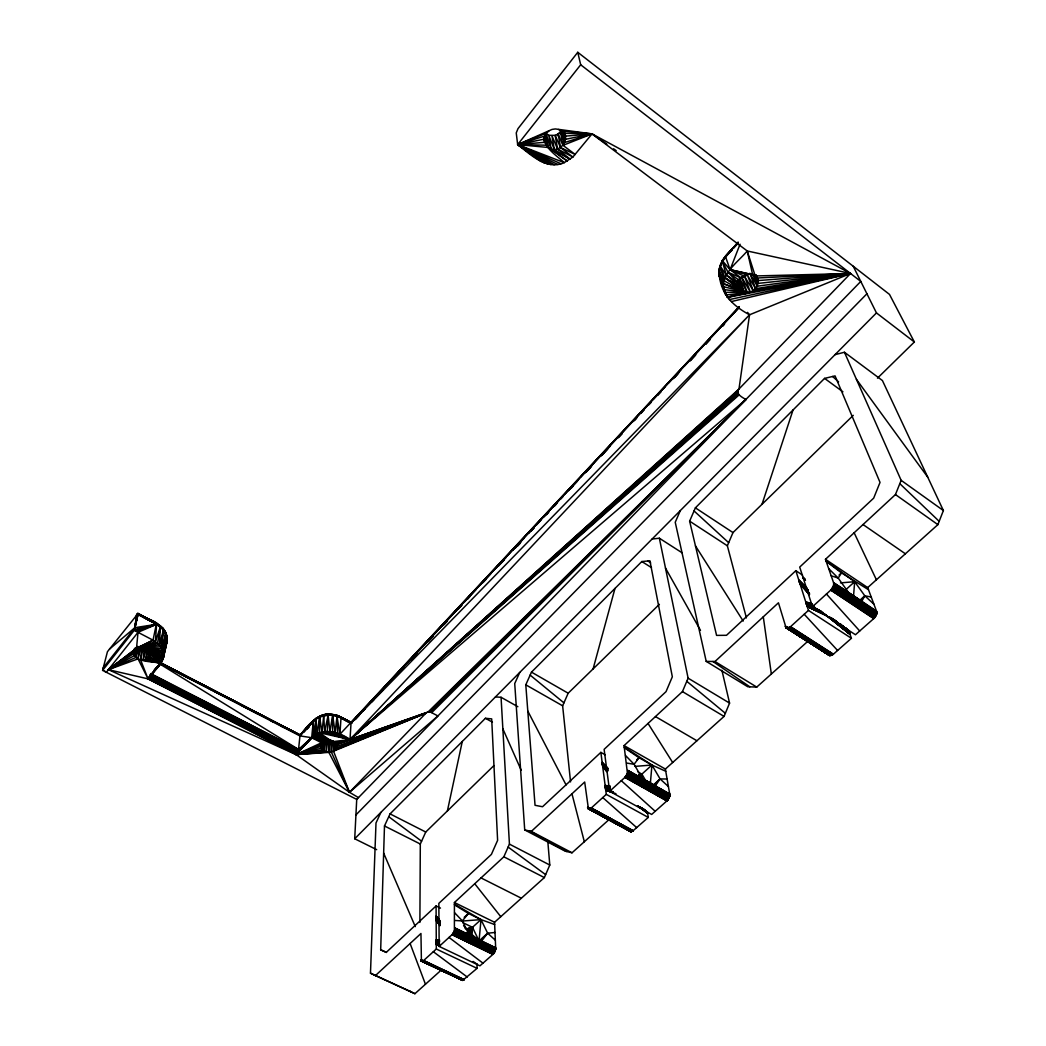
<?xml version="1.0" encoding="UTF-8"?>
<svg xmlns="http://www.w3.org/2000/svg" width="1046" height="1046" viewBox="0 0 1046 1046"><rect width="100%" height="100%" fill="white"/><g stroke="black" fill="none" stroke-linecap="round" stroke-linejoin="round"><path stroke-width="1.5" d="M103.279 668.629A4.249 2.667 35.7 0 1 103.306 667.688L134.869 627.678L137.863 613.466C144.047 618.761 156.142 619.899 160.417 626.802L155.409 641.59L136.516 648.245L108.418 669.675L296.096 754.611L298.476 750.06L300.032 735.246C307.302 726.643 320.168 709.502 332.641 715.425L332.589 731.847L349.992 739.574L427.958 712.078L430.56 712.117L437.947 715.948L349.469 792.293L296.096 754.611L148.048 678.867L108.418 669.675L136.516 648.245L153.03 640.178L156.521 623.285L138.033 613.531L107.437 651.723L102.613 670.394L356.725 799.406L354.712 838.761L376.678 849.653M137.863 613.466L160.195 625.678L163.163 628.607L162.143 648.873C168.445 660.654 154.063 670.068 148.48 678.292L148.048 678.867L296.541 754.088L311.682 737.692C322.194 727.101 339.309 731.742 349.992 739.574L426.794 712.496M419.891 922.415L420.309 844.017L425.748 832.028L493.908 765.594M877.463 378.168L914.361 342.003L889.492 294.41L577.758 52.3L517.992 128.645L516.24 132.92L517.665 144.596L552.027 129.416L555.321 128.933L592.049 133.888L850.529 273.503L749.537 314.794C733.351 306.125 721.675 294.802 719.36 276.066C717.556 265.749 723.924 256.754 731.232 250.19M358.477 797.614L349.469 792.293L425.879 713.176L331.347 752.074L326.378 752.1L322.22 749.956L322.338 742.006M328.169 739.522L328.875 752.375L349.469 792.293L333.543 751.237L336.328 748.269L336.394 743.536M386.458 952.488L380.679 949.794L384.483 825.961L390.053 813.88L485.422 718.288L491.685 718.877L497.608 840.343L491.411 854.386L438.836 903.378L439.163 946.421L479.944 965.837L493.202 954.135L495.699 948.578L494.562 922.258L544.365 877.581L549.791 865.029L547.882 842.292M726.029 293.259L727.349 297.443C736.698 293.063 751.303 296.201 757.396 286.186L749.93 273.411L744.674 276.628L741.627 277.046L747.184 292.383L723.518 286.722L719.112 271.071L720.106 266.024L725.479 256.205L738.254 242.162L722.263 260.585L730.095 269.685L752.636 274.64L755.225 275.961L850.529 273.503L750.283 291.952L724.63 292.409C718.654 274.876 737.953 262.258 747.236 250.975L850.529 273.503L738.973 389.007L349.992 739.574L336.158 744.595L319.592 732.762L319.592 717.007C329.032 710.731 343.389 717.321 351.678 723.257L346.304 720.563M641.747 778.878L641.891 774.118L651.946 765.031L665.766 771.281M476.95 963.941L477.081 968.361L462.672 980.403L421.42 961.117L420.95 933.49L375.422 975.591L370.48 973.159L375.998 822.967L380.901 812.363M747.485 312.375L749.537 314.794L738.973 389.007C734.658 393.741 742.791 397.598 745.863 399.507L349.992 739.574L333.073 741.614L325.777 740.79L296.096 754.611L322.22 749.956L320.991 748.295L321.227 743.497M562.853 496.065L351.234 722.538C344.539 721.309 334.419 712.352 328.13 715.203L327.28 731.442L349.992 739.574L739.208 394.813M160.417 626.802L157.515 643.172L141.354 646.99L160.914 646.859L163.503 629.836L156.586 624.305L134.869 627.678L138.124 613.727L156.521 623.285L163.503 629.836L159.345 644.924L153.03 640.178L138.765 647.317L162.143 648.873L159.345 644.924L160.417 626.802L156.665 623.625L138.033 613.531L134.869 627.678L109.477 649.121M334.929 742.935L349.992 739.574L351.064 722.681L739.339 306.609L339.911 734.292L336.995 716.392C330.915 711.659 318.925 714.941 313.342 720.681L311.682 737.692L296.959 753.486L148.48 678.292L160.836 663.164L161.764 658.81M296.959 753.486L148.911 677.664L160.836 663.164C153.056 661.203 129.626 663.099 134.633 648.442M155.409 641.59L156.586 624.305L138.046 614.512L138.124 613.727M339.911 734.292L340.996 718.04C339.113 713.908 331.425 715.307 328.313 714.209M336.629 746.439L425.879 713.176L336.328 748.269L336.158 744.595L425.879 713.176L335.256 749.917L335.701 743.588M336.328 748.269L336.642 743.523M334.21 741.732L333.543 751.237L333.059 740.646M349.469 792.293L331.347 752.074L332.144 740.999M329.804 739.705L328.875 752.375L296.096 754.611L320.795 744.621L321.854 742.961L311.682 737.692L299.888 735.887L159.489 663.203L300.49 735.299C308.714 723.204 321.096 710.038 336.995 716.392L337.57 733.233L349.992 739.574L738.594 394.264M320.795 744.621L320.494 746.465L296.096 754.611L326.378 752.1L327.333 739.43M321.37 743.549L320.991 748.295L296.096 754.611L324.077 751.263L324.94 740.176M322.22 749.956L322.979 740.45M853.431 597.305L854.674 581.707L825.987 560.8M320.494 746.465L320.756 743.301L320.991 748.295M641.643 777.06L641.891 774.118L638.021 771.948M323.122 715.163L320.115 715.948L313.107 721.413L313.316 736.149L323.567 741.64L311.682 737.692L297.365 752.819L149.33 676.958L160.836 663.164L143.224 660.104L144.296 647.487M650.364 783.415L651.946 765.031L624.305 747.184M141.759 646.768L140.556 659.791L145.799 659.778L146.911 647.592M479.186 939.386L481.003 919.604L454.448 904.162M136.516 648.245L138.007 632.32L156.586 624.305L135.156 629.483L136.608 631.353L156.586 624.305L135.522 630.137M737.822 392.891L349.992 739.574L322.037 732.069L323.711 715.739C324.757 712.731 330.34 715.438 332.641 715.425L335.138 732.422L349.992 739.574L738.123 393.623M439.163 946.421L452.212 934.536L454.395 930.94L454.422 902.528L503.845 856.805L509.428 844.122L501.06 697.29L495.451 696.924M166.432 640.296L162.993 659.411L150.807 653.567L148.65 649.697L144.047 647.304L163.032 650.978L166.915 636.883C166.053 631.339 162.274 626.332 157.005 624.318M148.244 648.925L145.799 659.778L148.035 658.849L149.107 649.213M739.247 278.131L744.203 291.926L723.871 289.624L720.812 280.746L721.243 279.073C714.313 264.233 729.402 252.4 738.175 242.829M139.432 646.533L138.046 658.862L148.048 678.867L140.556 659.791L143.407 647.382M494.666 924.546L481.003 919.604L472.465 927.331L471.654 934.431L472.531 937.569M335.138 732.422L336.995 716.392M136.555 614.617L134.869 627.678L137.627 613.557L160.443 626.096M737.705 392.106L349.992 739.574L329.935 731.507L328.13 715.203L319.592 717.007L317.265 733.691L330.771 740.777L315.186 734.815L315.997 718.929L316.663 717.791L318.128 717.948M134.842 649.71L133.901 651.54L108.418 669.675L135.954 657.411L137.523 646.428M150.624 651.174L149.709 657.411L148.035 658.849L160.836 663.164L150.075 675.494L298.045 751.394L311.682 737.692L298.568 749.459L150.598 674.147L150.075 675.494L298.306 750.701L311.682 737.692L297.731 752.113L149.33 676.958M605.085 754.754L600.862 752.375L542.534 806.741L535.042 805.302L525.785 684.816L531.473 672.133L641.826 561.532L649.932 560.813L672.33 676.801L666.027 691.654L604.117 749.354L609.635 791.299L651.658 814.442L667.727 800.164L669.832 794.751L665.374 769.058L624.07 745.602L682.45 691.602L688.111 678.174L659.359 538.219L652.103 539.03M163.032 650.978L165.686 632.49L163.163 628.607L158.953 625.822L159.685 625.586L163.516 629.104L166.915 636.883L163.738 655.267L146.558 648.245L163.568 653.122L166.915 636.883M641.276 778.185L641.891 774.118L639.028 774.589M136.961 614.133L134.869 627.678L137.314 613.78M476.924 939.06L471.419 933.973L472.465 927.331L462.724 922.585M329.935 731.507L332.641 715.425M140.922 646.467L138.046 658.862L108.418 669.675L134.476 655.594L135.902 647.67M151.252 652.534L149.709 657.411L300.032 735.246L313.878 720.184L315.644 720.093M723.871 289.624L719.36 276.066L719.125 270.404L722.263 260.585L731.69 250.282M162.588 629.457C171.884 638.06 163.071 651.305 162.091 661.334L149.709 657.411L151.095 651.213M164.928 648.442L167.059 640.531L163.542 657.385L150.114 651.54L162.993 659.411C164.34 649.474 171.505 636.792 162.509 628.371L165.713 633.261L162.143 648.873M606.824 144.126L592.049 133.888L572.881 157.044L564.252 162.64C556.995 155.606 535.094 142.4 549.006 130.855M468.791 935.647L471.158 933.516L472.465 927.331L466.333 928.953L465.078 928.469M609.635 791.299L625.116 777.204L627.443 773.334L624.07 745.602M737.757 391.282L349.992 739.574L324.626 731.625L328.13 715.203M447.4 810.925L462.28 741.47M133.77 653.567L134.816 648.821L133.77 653.567L108.418 669.675M577.758 52.3L580.687 64.774L517.665 144.596L548.209 147.473C558.133 154.56 569.665 141.681 564.147 131.678M148.035 658.849L150.114 649.553M163.738 655.267L167.059 640.531M143.224 660.104L146.048 647.709M135.954 657.411L138.49 646.572M641.015 777.845L641.891 774.118L639.237 774.707M134.476 655.594L136.307 647.853M102.613 670.394L134.228 630.346L138.046 614.512L156.665 623.625L138.124 614.054M167.033 639.694L166.131 643.146L165.713 642.231M133.901 651.54L134.712 648.402M593.108 668.917L614.983 588.44M468.516 935.202L470.883 933.071L472.465 927.331L466.751 929.162L463.587 925.645M319.592 732.762L349.992 739.574L749.537 314.794L350.946 723.309C343.559 720.315 336.564 713.15 328.549 714.745M738.842 280.838L744.203 291.926C732.082 287.663 742.176 270.326 752.636 274.64L747.236 250.975L592.049 133.888L561.441 130.972L558.564 129.469M731.494 301.536L850.529 273.503L757.396 286.186L758.18 280.563L755.983 274.967M762.011 504.29L793.038 409.98M640.871 777.126L641.891 774.118L639.459 774.851M468.216 934.771L470.569 932.64L472.465 927.331L466.751 929.162M740.045 244.202L730.095 269.685L741.13 277.896L728.016 272.274L722.276 261.16L726.329 274.967L738.646 286.055L737.718 283.048M802.57 575.13L795.836 570.685L726.499 635.301L716.575 635.393L689.628 521.156L695.394 507.846L824.562 378.39L835.061 375.893L880.026 482.402L873.685 498.144L799.706 567.089L812.467 606.745L855.458 634.739L874.077 618.304L876.626 614.041L876.613 611.452L867.696 587.591L937.883 524.647L943.387 510.54L882.419 380.548L844.436 352.254L835.048 354.646M812.467 606.745L830.955 589.918L833.584 585.603L833.649 582.936L825.464 559.309L895.454 494.562L901.142 480.336L844.436 352.254M665.374 769.058L724.067 716.405L729.572 703.108L721.897 670.277M746.413 617.911L727.362 545.79L732.985 532.584L853.275 415.34M680.318 510.605L675.232 522.268L706.207 661.373L747.759 686.738L756.755 687.091L808.519 640.675M570.554 781.911L562.63 705.802L568.174 693.21L659.385 604.313M519.731 672.447L514.724 683.561L524.713 829.923L565.193 851.156L572.018 852.791L609.19 819.449M467.889 934.34L470.255 932.208L472.465 927.331L478.388 939.556M640.623 776.838L641.891 774.118L646.729 782.46M723.44 260.179L725.793 255.995L731.755 250.478M467.549 933.934L472.465 927.331L467.17 929.41M723.518 286.722L719.36 276.066L720.799 279.975L719.125 270.404L720.106 265.396L721.452 264.638M640.348 776.55L641.891 774.118L638.936 775.308M467.196 933.529L472.465 927.331L467.588 929.685M138.007 632.32L106.352 672.29A4.249 2.667 35.7 0 1 104.692 671.101M557.44 135.575L560.499 131.757L564.644 142.518L592.049 133.888L563.663 133.287L561.441 130.972M640.087 776.276L641.891 774.118L641.956 778.211M303.968 732.148L314.676 719.975M466.83 933.15L472.465 927.331L468.007 929.986M154.56 670.146L160.836 663.164L145.799 659.778M733.782 247.941L737.992 243.26M743.588 275.896L730.095 269.685L725.532 256.728L737.992 242.515M860.466 600.509L864.82 595.815L871.226 597.018M154.69 669.754L160.836 663.164L154.115 670.094M350.946 723.309L739.221 307.367M362.805 711.345L365.028 708.953M373.932 699.421L371.709 701.801L373.958 699.46M382.836 689.889L379.502 693.459L382.862 689.942M395.087 676.775L399.533 672.003L396.238 675.677M410.673 660.078L417.354 652.926M427.369 642.205L432.926 636.243M442.955 625.521L447.4 620.749M458.527 608.824L461.874 605.255M467.431 599.293L469.667 596.913M483.017 582.609L486.364 579.026M498.602 565.912L504.172 559.963M515.299 548.039L520.869 542.076M530.884 531.355L534.218 527.772M546.47 514.658L548.692 512.279M554.262 506.316L556.485 503.937M570.959 488.443L573.182 486.05M586.531 471.746L590.99 466.987M602.117 455.062L607.687 449.1M618.814 437.176L622.161 433.606M634.399 420.492L636.622 418.112M674.474 377.58L677.808 374.01M695.616 354.934L690.059 360.896L695.59 354.869M722.328 326.326L724.564 323.946L722.315 326.3M733.416 247.863L737.77 243.221M565.088 493.673L578.451 479.369M580.674 476.989L650.847 401.899M653.083 399.52L665.334 386.405M668.669 382.823L680.92 369.709M684.267 366.139L698.741 350.645M700.977 348.266L738.842 307.733M333.674 715.216L340.212 716.889L351.443 722.76L373.723 698.95M375.945 696.571L388.197 683.469M391.531 679.9L403.782 666.799M407.129 663.229L420.492 648.938M423.839 645.369L437.202 631.078M439.425 628.698L461.704 604.889M463.927 602.509L476.178 589.408M480.637 584.649L490.666 573.94M496.235 567.978L506.251 557.27M512.932 550.131L524.072 538.219M528.531 533.46L534.101 527.498M536.323 525.118L540.782 520.359M544.116 516.789L548.575 512.03M553.033 507.258L557.479 502.498M560.826 498.929L563.049 496.549M568.619 490.6L577.536 481.068M585.329 472.74L592.01 465.588M600.927 456.069L609.831 446.537M617.624 438.209L622.082 433.449M633.222 421.538L636.556 417.969M641.015 413.209L644.362 409.64M648.808 404.867L651.043 402.488M657.725 395.349L661.059 391.779M673.31 378.678L678.88 372.729M411.836 659.019L416.282 654.26M428.546 641.172L432.992 636.413M444.132 624.514L447.479 620.945M517.652 545.999L519.888 543.619M653.698 785.768L660.104 778.943L667.126 779.009M307.132 729.062L309.263 726.813M480.938 940.302L487.658 933.202L495.02 932.47M336.171 715.765L336.838 715.346L351.064 722.681M356.725 799.406L860.78 281.426L580.687 64.774M355.941 814.899L866.925 293.769M354.712 838.761L876.456 312.924L853.222 266.246M431.776 712.588L745.863 399.507L427.958 712.078M430.56 712.117L745.863 399.507L429.252 711.947M298.306 750.701L150.376 674.788L298.476 750.06L311.682 737.692M440.484 908.098L436.077 905.954L386.314 952.318L380.679 949.794M524.713 829.923L531.303 831.413L584.688 782.029L588.427 808.872L591.082 808.179L606.288 794.359L600.862 752.375M706.207 661.373L714.967 661.517L778.446 602.797L786.056 627.744L829.478 655.463L833.139 654.404L851.418 638.295L848.842 630.83M464.202 917.342L468.451 913.459L481.003 919.604L487.658 933.202L495.359 940.223M636.805 759.749L639.028 757.709L651.946 765.031L660.104 778.943L668.446 786.579M839.075 575.065L841.468 572.881L868.481 589.709M436.077 905.954L436.313 949.01L423.382 960.751L421.577 961.222M795.836 570.685L808.44 610.406L790.227 626.972L786.252 627.914M468.412 930.312L472.465 927.331M639.799 776.014L641.891 774.118L639.237 775.531M846.266 589.303L854.674 581.707L864.82 595.815L873.907 604.196M469.053 936.105L471.419 933.973L468.804 930.652M349.992 739.574L737.992 390.485M370.48 973.159L414.909 993.7L440.784 970.492M480.114 939.949L487.658 933.202L481.748 940.838L454.879 928.037L495.686 947.781M653.345 784.997L660.104 778.943L655.371 785.729L627.718 770.405L669.741 793.966M858.753 601.241L864.82 595.815L861.812 601.293L876.522 611.204M629.352 829.936L630.307 831.557L632.569 831.191L648.272 817.423L647.448 812.101L643.708 809.081M466.699 933.032L469.183 931.018M468.961 935.948L471.419 933.973M467.078 933.398L469.562 931.398M467.431 933.79L469.916 931.79M467.784 934.209L470.255 932.208M468.111 934.627L470.569 932.64M468.412 935.059L470.883 933.071M468.7 935.503L471.158 933.516M155.658 623.678L156.521 623.285M639.524 775.766L641.891 774.118M313.342 720.681L319.592 717.007L322.037 732.069M719.622 269.776L720.55 269.267M546.561 133.117L517.665 144.596C530.374 154.337 546.47 170.681 564.252 162.64L517.665 144.596L544.927 135.98M563.663 133.287L564.997 136.176L592.049 133.888L562.996 145.342L558.106 133.966L560.499 131.757L562.996 145.342L575.274 154.481L560.551 147.578L555.165 135.365L548.784 135.313L545.973 133.862L548.209 147.473L567.377 161.123L551.072 148.95L545.973 133.862M741.64 277.805L744.674 276.628L753.198 290.683L850.529 273.503L757.134 278.001L755.225 275.961L747.236 250.975M316.206 718.21L319.592 717.007M136.019 630.764L156.586 624.305M740.241 279.465L747.184 292.383L727.349 297.443L850.529 273.503L758.18 280.563L755.657 275.046M325.986 714.902L328.431 714.287M138.765 647.317L157.515 643.172M729.232 299.614L850.529 273.503L758.272 283.374L753.852 275.072M544.26 139.144L517.665 144.596L541.213 161.581M563.036 131.927L565.337 139.353L592.049 133.888M753.198 290.683L747.537 275.373L755.643 288.696L850.529 273.503M319.762 716.314L323.711 715.739L324.626 731.625M720.812 280.746L725.806 295.05L747.184 292.383M141.354 646.99L159.345 644.924M544.626 142.321L543.907 137.797L544.626 142.321L517.665 144.596L544.234 162.98M840.5 582.897L854.674 581.707M635.118 766.378L651.946 765.031M461.561 921.108L481.003 919.604M436.26 939.909L439.451 939.831M436.26 940.106L439.438 940.066M436.26 940.315L439.425 940.315M436.26 940.537L439.425 940.576M544.521 136.124L545.986 145.185L517.665 144.596L547.424 163.974M436.274 940.772L439.425 940.851M436.274 941.008L439.438 941.125M436.274 941.256L439.451 941.413M454.735 920.467L462.384 920.898L468.451 913.459L454.461 904.816M436.274 941.505L439.477 941.701M436.274 941.753L439.503 942.001M605.137 785.468L609.779 785.847M436.274 942.001L439.202 942.263M605.163 785.664L609.779 786.082M605.189 785.873L609.805 786.344M436.274 942.237L439.242 942.551M333.805 715.085L340.669 716.941L351.234 722.538M605.216 786.082L609.831 786.618M436.274 942.485L439.294 942.838M605.242 786.317L609.87 786.906M436.274 942.721L439.333 943.113M605.281 786.54L609.91 787.207M436.274 942.943L439.385 943.387M605.307 786.788L609.975 787.507M436.287 943.165L439.438 943.649M626.632 763.044L634.098 764.286L642.27 778.381M436.287 943.374L439.503 943.91M605.333 787.023L610.04 787.808M436.287 943.57L439.268 944.107M605.373 787.272L608.537 787.834M436.287 943.754L439.333 944.329M605.399 787.507L610.21 788.449M436.287 943.923L439.398 944.538M332.563 714.496L336.838 715.346M436.287 944.093L439.464 944.747M605.425 787.743L609.818 788.658M436.287 944.237L439.268 944.865M605.464 787.978L609.923 788.959M436.287 944.368L439.333 945.035M439.294 945.296L436.287 944.577L439.398 945.179M749.642 274.17L730.095 269.685L746.517 274.601M605.49 788.213L610.027 789.272M436.287 944.577L439.477 945.309M439.359 945.519L436.287 944.786L439.425 945.545M605.516 788.436L610.132 789.56M805.76 601.986L811.578 603.411M805.825 602.169L811.618 603.647M605.542 788.645L610.249 789.848M805.891 602.365L811.683 603.908M829.007 617.022L849.967 634.072L828.184 616.617L849.836 633.706M605.569 788.854L609.936 790.018M605.595 789.05L610.053 790.279M462.476 980.377L461.587 979.54M805.956 602.574L811.761 604.183M605.621 789.233L610.171 790.528M806.021 602.784L811.853 604.47M605.647 789.39L610.302 790.776M144.047 647.304L163.568 653.122M806.087 603.006L811.958 604.771M605.66 789.547L612.93 791.757M605.686 789.691L613.126 792.005M806.165 603.228L813.566 605.556M611.792 791.757L605.699 789.822L612.904 792.253M806.231 603.464L813.723 605.895M613.074 792.45L605.726 790.031L611.74 792.057M831.165 575.745L838.225 578.098L848.424 592.402L861.812 601.293L833.597 582.753L848.424 592.402M613.427 792.803L605.752 790.227L615.95 793.692M806.309 603.686L813.88 606.249M806.374 603.921L812.533 606.065M806.453 604.143L813.487 606.68M806.518 604.366L815.109 607.569M737.953 281.962L741.627 290.618L724.093 280.773L719.112 271.071L723.597 283.741L741.627 290.618L738.345 281.426M806.597 604.588L815.344 607.948M806.662 604.797L817.083 608.903M723.597 283.741L744.203 291.926M806.728 605.006L819.175 610.027M806.78 605.189L820.927 611.047M337.322 716.235L339.597 717.19M806.845 605.373L821.306 611.492M806.897 605.556L821.711 611.936M328.261 740.49L315.186 734.815L325.777 740.79L313.316 736.149L315.997 718.929L317.265 733.691L333.073 741.614M806.95 605.712L823.189 612.577M560.996 163.751L517.665 144.596L550.784 164.575M806.989 605.856L824.536 613.91L807.041 605.987M374.259 975.016L410.934 991.752M825.006 614.329L807.081 606.105L825.477 614.721L850.058 634.36L828.576 617.101M423.787 961.392L420.884 960.045L464.084 979.814L423.617 960.555L464.28 979.657M429.579 964.085L432.469 965.419M420.923 960.202L463.705 980.089L423.238 960.869M425.317 962.438L420.976 960.398L425.277 962.255M825.935 615.1L807.133 606.314L826.405 615.453M422.676 961.196L463.378 980.246M421.211 960.895L462.842 980.39L421.12 960.751M421.342 961.039L461.835 979.971M460.214 979.03L421.041 960.581L462.973 980.377L422.466 961.274M826.863 615.78L807.198 606.497L827.308 616.094M422.819 961.13L463.143 980.337M436.313 949.01L477.081 968.361M452.055 934.679L492.954 954.37L452.212 934.536L493.202 954.135L452.447 934.287L493.346 953.991L452.643 934.065L493.594 953.717L452.787 933.882L493.738 953.534L453.023 933.581L493.96 953.233L453.153 933.385L494.104 953.037L453.376 933.045L494.274 952.762L453.506 932.836L494.64 952.135L453.859 932.182L494.758 951.912L454.016 931.868L494.902 951.612L454.147 931.568L495.059 951.232L454.395 930.94L495.294 950.605L454.474 930.705L495.359 950.369L454.565 930.391L495.451 950.056L454.67 930.012L495.543 949.676L454.722 929.776L495.595 949.454L454.775 929.476L495.647 949.088L454.827 929.11M495.699 948.042L454.879 928.351L495.699 948.578M409.731 991.163L414.909 993.7M454.422 902.528L494.562 922.258M557.61 164.457L517.665 144.596L554.184 164.732M384.483 825.961L420.309 844.017M481.016 877.921L521.366 898.226M148.911 677.664L297.365 752.819M298.045 751.394L149.722 676.226L297.731 752.113M390.053 813.88L425.748 832.028M144.152 617.807L154.22 622.945L137.627 613.557M164.536 631.496L165.686 632.49M148.48 678.292L296.541 754.088M150.768 673.559L298.568 749.459L159.214 663.609M150.598 674.147L298.476 750.06M503.845 856.805L544.365 877.581M148.65 649.697L163.542 657.385L146.558 648.245M159.384 662.406L300.241 735.09L160.195 662.563L299.051 734.553M509.428 844.122L549.791 865.029M160.744 662.942L299.313 735.037M134.228 630.346L153.03 640.178M161.084 663.504L175.519 671.022M178.395 672.526L201.486 684.568M208.703 688.333L211.58 689.837M214.469 691.341L231.781 700.375M240.436 704.886L247.654 708.652M250.53 710.156L257.747 713.908M270.731 720.681L273.621 722.185M280.838 725.95L283.714 727.454M531.303 831.413L572.018 852.791M570.266 159.254L551.072 148.95L548.784 135.313L554.288 149.473L570.266 159.254L557.557 149.003L551.948 135.836L554.288 149.473M591.788 809.735L587.604 807.486L631.457 831.688L589.473 809.016M604.313 816.468L607.085 817.959M593.226 810.715L587.656 807.721L593.226 810.742M615.493 822.692L618.264 824.196M625.233 827.935L628.005 829.439M590.572 808.545L632.569 831.191M589.905 808.885L632.294 831.361L590.794 808.388L632.752 831.073L591.082 808.179L633.026 830.851L591.252 808.022L633.209 830.707M631.039 831.727L587.891 808.31L630.79 831.714M351.443 722.76L340.212 716.889L351.678 723.257M141.55 616.068L154.246 622.919M587.577 807.303L591.761 809.565M604.287 816.351L607.072 817.867M594.703 811.761L587.734 807.983L629.457 830.419L621.102 825.882M597.488 813.265L619.781 825.346M622.566 826.85L629.535 830.629L587.813 808.179L631.666 831.622M588.022 808.519L631.235 831.714L589.316 809.042M588.283 808.78L630.646 831.688M611.348 820.574L618.317 824.366M606.288 794.359L648.272 817.423M485.422 718.288L492.418 722.158M529.747 831.06L566.775 851.536M624.88 777.426L666.982 800.922L625.286 777.034L667.453 800.478L625.56 776.72L667.727 800.164L625.73 776.524L667.884 799.968L625.992 776.184L668.146 799.628L626.149 775.962L668.302 799.406L626.345 775.661L668.721 798.739L626.711 775.047L668.852 798.503L627.064 774.328L669.192 797.784L627.169 774.066L669.296 797.536L627.299 773.739L669.44 797.144L627.443 773.334L669.545 796.817L627.522 773.086L669.61 796.568L627.626 772.693M669.78 794.215L627.77 770.719L669.806 794.411L627.796 770.98L669.832 794.751L627.796 771.255L669.793 795.627L627.731 772.144L669.767 795.862M625.116 777.204L667.217 800.713M501.06 697.29L517.848 706.704M525.785 684.816L562.63 705.802M531.473 672.133L568.174 693.21M472.491 937.138L475.119 938.641M655.45 716.575L696.924 740.751M682.45 691.602L724.067 716.405M688.111 678.174L729.572 703.108M738.646 286.055L725.022 277.805L720.106 266.024L726.329 274.967L738.541 283.244L737.77 280.236M785.337 626.188L789.259 628.581M790.828 629.679L785.376 626.345L790.671 629.614M714.967 661.517L756.755 687.091M641.826 561.532L651.501 567.625M831.256 655.463L785.52 626.816M785.677 627.208L830.21 655.607L785.585 626.999L828.955 655.149M828.772 654.953L785.808 627.456L829.923 655.581L787.233 628.241M472.426 936.706L475.067 938.38M833.414 654.181L790.501 626.737L833.139 654.404L789.887 627.234L832.59 654.809M786.056 627.744L829.74 655.541L786.84 628.188M659.359 538.219L681.992 552.733M830.406 655.607L788.03 628.162M789.612 627.43L832.368 654.953L789.39 627.574L832.028 655.149L788.566 627.992L831.531 655.358M808.44 610.406L851.418 638.295M689.628 521.156L727.362 545.79M695.394 507.846L732.985 532.584M830.746 590.114L873.802 618.565L830.955 589.918L874.417 617.977L831.557 589.29L874.678 617.689L831.753 589.055L874.861 617.454L832.054 588.663L875.162 617.075L832.224 588.427L875.332 616.826L832.708 587.669L875.79 616.094L832.851 587.407L875.973 615.754L833.061 586.989L876.103 615.493L833.335 586.375L876.43 614.721L833.453 586.022L876.522 614.46L833.584 585.603L876.626 614.041L833.649 585.342L876.692 613.793L833.74 584.936L876.757 613.387L833.793 584.609L876.796 613.061L833.806 584.374L876.81 612.825L833.819 583.995L876.81 612.459L833.78 583.498M833.74 583.237L876.613 611.452M833.806 583.707L876.796 612.237M825.608 651.959L828.157 653.658M825.464 559.309L867.696 587.591M624.397 747.812L639.028 757.709L634.098 764.286L625.534 755.513M165.634 634.83L166.876 636.086L165.281 631.889M712.914 661.477L749.851 686.817M863.042 524.556L905.378 553.792M613.531 148.78L616.212 150.65M472.321 936.248L475.682 938.589M895.454 494.562L937.883 524.647M473.145 961.444L476.95 964.151M901.142 480.336L943.387 510.54M739.391 280.433L728.016 272.274L738.541 283.244M648.023 560.983L650.664 562.905M824.562 378.39L842.932 391.819M738.084 284.002L739.705 288.591L725.022 277.805L741.627 290.618M508.121 847.077L545.633 874.639M388.746 816.691L421.577 841.206M472.191 935.804L476.754 939.203M433.332 951.716L467.261 977.029M826.196 561.388L841.468 572.881L838.225 578.098L828.693 568.632M639.877 807.277L647.592 813.082L640.034 807.329M637.524 805.695L647.631 813.278L637.733 805.799M449.022 937.438L482.977 963.17M641.42 808.27L647.579 812.977L639.838 806.924M876.456 312.924L914.361 342.003M639.982 806.871L647.539 812.742M641.355 807.774L647.526 812.598M641.446 807.669L647.5 812.441M472.034 935.346L476.715 939.06M643.656 809.238L647.474 812.271M828.602 616.839L849.993 634.164M829.4 617.179L849.927 633.968M829.766 617.31L849.888 633.837M530.139 675.101L563.925 702.847M830.432 617.454L849.783 633.562M686.791 681.312L725.362 713.294M831.91 618.474L849.731 633.392M471.864 934.889L476.649 938.903M832.25 618.526L849.666 633.222M832.472 618.474L849.6 633.039M835.074 620.448L849.535 632.843M835.218 620.33L849.47 632.634M840.016 624.253L849.391 632.425M840.043 624.057L849.313 632.202M840.056 623.847L849.247 631.98M602.758 797.562L636.713 827.621M840.056 623.612L849.156 631.758M832.59 376.482L838.617 381.895M843.024 626.057L849.077 631.523M621.298 780.695L655.214 811.304M845.39 628.005L848.999 631.287M845.312 627.757L848.921 631.065M694.047 510.945L728.683 542.704M845.482 627.718L847.718 629.797M899.808 483.657L939.177 521.339M159.685 625.586L163.516 629.104M806.741 588.1L798.843 580.164L806.623 588.087M798.922 580.412L806.884 588.467M798.961 580.556L806.767 588.493L799.013 580.713M802.975 577.261L805.237 579.576M799.066 580.883L808.074 590.127L799.118 581.066M803.04 577.444L805.25 579.719M803.093 577.64L805.276 579.889M602.156 762.416L607.752 768.209M799.183 581.262L807.865 590.271M803.158 577.85L805.407 580.19M799.249 581.471L808.231 590.833M602.182 762.534L607.648 768.248M803.236 578.059L805.446 580.386M799.327 581.681L808.14 590.951M602.195 762.665L607.556 768.3M454.605 912.727L462.384 920.898L469.026 934.679M799.392 581.916L808.061 591.082M602.208 762.822L607.739 768.653M799.471 582.151L808.009 591.238M602.235 762.992L607.648 768.745M436.13 916.257L439.333 919.682M799.549 582.387L808.427 591.905M602.261 763.162L607.569 768.849M436.13 916.388L439.451 919.944M799.628 582.648L809.473 593.278M602.287 763.358L606.68 768.104M436.13 916.518L439.372 920.035M799.706 582.897L809.434 593.474M804.217 614.25L837.598 650.481M602.313 763.567L607.687 769.425M436.13 916.675L440.366 921.291M799.785 583.158L809.408 593.683M602.339 763.789L607.608 769.581M799.863 583.407L809.408 593.919M436.143 916.845L439.425 920.467M799.955 583.668L809.408 594.154M602.365 764.025L607.543 769.751M826.445 594.023L859.72 630.986M436.143 917.028L439.359 920.611M800.033 583.916L809.434 594.416M602.404 764.26L606.706 769.072M800.112 584.165L809.473 594.677M436.143 917.237L440.34 921.944M602.431 764.508L607.713 770.484M436.143 917.447L440.248 922.101M602.47 764.77L607.661 770.693M436.143 917.669L439.346 921.343M602.496 765.031L607.621 770.928M436.143 917.904L440.327 922.768M602.535 765.306L607.582 771.177M436.143 918.153L440.248 922.977M602.574 765.567L606.811 770.549M602.601 765.842L606.798 770.81M436.143 918.414L440.17 923.2M602.64 766.117L606.785 771.085M436.143 918.676L440.105 923.435M602.679 766.378L606.785 771.36M436.143 918.95L440.301 923.997M602.705 766.64L606.798 771.634M436.156 919.225L440.235 924.259M436.156 919.499L440.17 924.52M474.74 883.739L500.773 916.688M436.156 919.787L440.118 924.808M436.156 920.062L440.078 925.082M436.156 920.336L440.039 925.37M436.156 920.611L440.013 925.658M856.439 379.371L927.71 477.12M695.472 545.92L743.196 621.076M648.036 723.44L672.67 762.508M741.627 277.046L750.283 291.952L744.674 276.628M665.491 568.096L700.493 630.359M527.799 711.084L566.069 784.905M719.373 275.346L721.243 279.073M854.151 532.78L876.404 579.785M502.865 728.853L521.17 770.157M383.647 853.091L415.288 926.612M758.18 280.563L756.088 275.203M755.382 275.765L758.272 283.374M752.793 273.974L757.396 286.186M410.11 943.505L425.447 984.247M749.93 273.411L755.643 288.696M738.084 284.146L739.705 288.591M544.6 134.489L548.209 147.473M720.106 266.024L724.093 280.773M571.966 793.796L584.335 841.742M724.08 287.794L725.806 295.05M564.056 131.744L564.997 136.176M544.378 137.719L545.986 145.185M563.925 131.848L565.337 139.353M562.683 131.966L564.644 142.518M763.292 616.813L771.347 674.003M330.628 739.614L331.347 752.074M325.868 739.888L326.378 752.1M335.086 741.889L335.256 749.917M323.881 740.333L324.077 751.263M150.807 653.567L150.663 655.581L162.091 661.334L150.807 653.567M313.878 720.184L299.888 735.887L313.878 720.184M359.471 714.915L355.012 719.687L359.471 714.928M710.09 339.44L705.645 344.212L710.064 339.388M558.106 133.966L555.165 135.365L557.557 149.003L572.881 157.044L560.551 147.578L558.106 133.966M423.748 961.117L420.858 959.77L423.748 961.13M458.619 977.997L428.219 963.784L458.619 977.984M495.673 948.866L454.853 928.9L495.673 948.866M608.524 818.953L596.011 812.206L608.563 819.07M669.688 796.241L627.692 772.379L669.688 796.241"/></g></svg>
